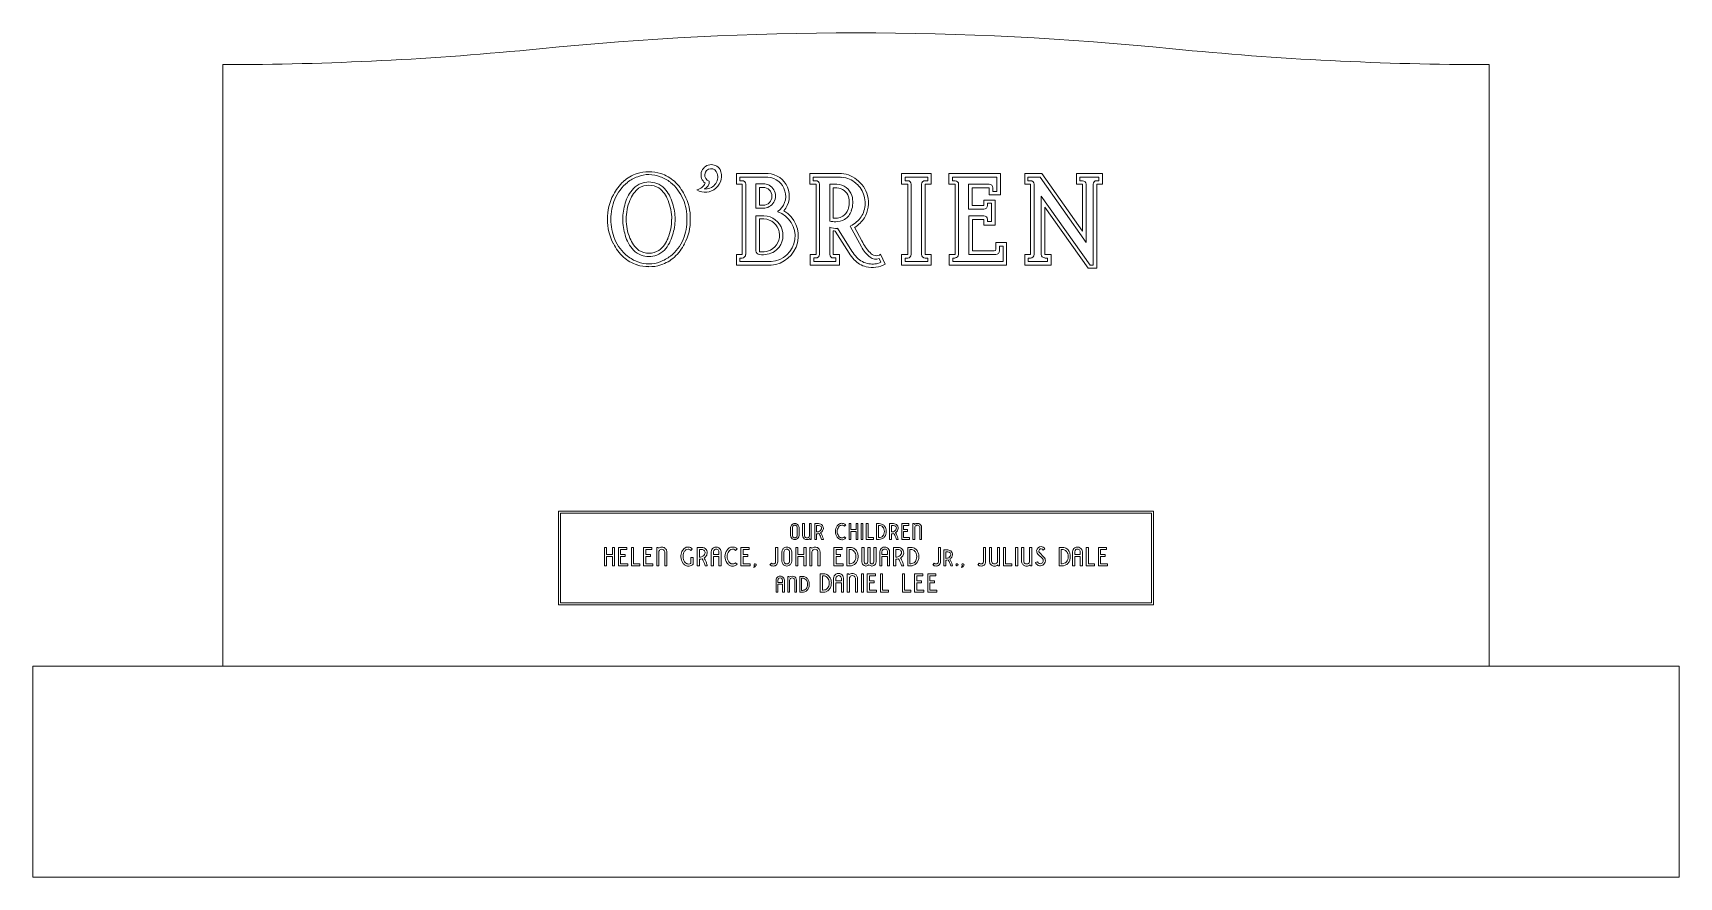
# Model space of a CAD drawing. Header units: inches. Extents: x -39 to 39, y -10 to 72.5.
# Drawn here: x -39 to 39, y 32.5 to 72.5 of the extents above; entities that cross this region are included whole.
import ezdxf

# ---------------------------------------------------------------- set-up
doc = ezdxf.new("R2010")
doc.units = ezdxf.units.IN
doc.header["$MEASUREMENT"] = 0
doc.layers.add('1', color=7, linetype='Continuous')

# ---------------------------------------------------------------- blocks, each defined once
blk = doc.blocks.new('OUTO')
at = {"color": 7, "linetype": 'Continuous', "lineweight": 5}
for centre, radius, start, end in [((0.102, 0.564), 0.588, 133.3057, 152.8513), ((0.086, 0.569), 0.535, 129.7109, 156.6229), ((0.008, 0.64), 0.469, 108.5444, 131.2681), ((0.006, 0.647), 0.424, 109.2075, 128.0595), ((-0.008, 0.664), 0.441, 88.898, 107.566), ((-0.003, 0.731), 0.342, 89.4313, 112.4128), ((0.001, 0.721), 0.264, 90.1939, 110.6559), ((0.008, 0.662), 0.443, 72.4694, 91.0666), ((0.003, 0.73), 0.342, 67.6106, 90.5454), ((-0.001, 0.721), 0.264, 69.3441, 89.8061), ((-0.006, 0.647), 0.424, 51.9405, 70.7925), ((-0.008, 0.64), 0.469, 48.7319, 71.4556), ((-0.085, 0.57), 0.533, 23.3193, 50.31), ((-0.106, 0.561), 0.594, 27.2417, 46.6014), ((0.091, 0.56), 0.581, 151.9472, 181.6071), ((0.112, 0.56), 0.562, 156.779, 181.659), ((0.132, 0.62), 0.428, 137.5301, 164.6329), ((0.091, 0.649), 0.337, 128.289, 159.6193), ((0.002, 0.722), 0.264, 110.9764, 134.7663), ((0.006, 0.699), 0.248, 91.3011, 120.0014), ((-0.006, 0.699), 0.248, 59.9986, 88.6989), ((-0.003, 0.721), 0.265, 45.26, 68.94), ((-0.091, 0.649), 0.338, 20.397, 51.6438), ((-0.131, 0.621), 0.426, 15.3502, 42.5368), ((-0.112, 0.56), 0.562, 358.3409, 23.221), ((-0.089, 0.56), 0.579, 358.3314, 28.0768), ((0.384, 0.534), 0.694, 163.2743, 179.2107), ((0.329, 0.541), 0.599, 157.8699, 179.7574), ((-0.326, 0.541), 0.596, 0.2219, 22.2003), ((-0.395, 0.532), 0.705, 0.9121, 16.6028), ((0.091, 0.527), 0.581, 178.3929, 208.0528), ((0.112, 0.527), 0.562, 178.341, 203.221), ((0.384, 0.553), 0.694, 180.7893, 196.7257), ((0.328, 0.546), 0.598, 180.2243, 202.1484), ((-0.326, 0.546), 0.595, 337.7813, 359.7965), ((-0.395, 0.555), 0.705, 343.3972, 359.0878), ((-0.112, 0.527), 0.562, 336.779, 1.6591), ((-0.089, 0.527), 0.579, 331.9232, 1.6686), ((0.102, 0.523), 0.588, 207.1487, 226.6943), ((0.087, 0.518), 0.536, 203.3949, 230.2436), ((0.133, 0.467), 0.429, 195.3825, 222.4269), ((0.091, 0.438), 0.337, 200.3807, 231.7111), ((-0.091, 0.438), 0.338, 308.3561, 339.603), ((-0.132, 0.467), 0.427, 317.5062, 344.6343), ((-0.086, 0.517), 0.535, 309.7355, 336.6628), ((-0.106, 0.526), 0.594, 313.3987, 332.7583), ((0.008, 0.447), 0.469, 228.7318, 251.4556), ((0.009, 0.446), 0.43, 232.0847, 250.6482), ((0.003, 0.366), 0.265, 225.3491, 248.9966), ((-0.01, 0.415), 0.433, 252.2589, 271.2886), ((-0.002, 0.361), 0.347, 247.7715, 270.3843), ((0.006, 0.388), 0.248, 239.9985, 268.699), ((0.001, 0.364), 0.263, 249.2066, 269.8237), ((-0.006, 0.388), 0.248, 271.301, 300.0015), ((-0.001, 0.364), 0.263, 270.1763, 290.7934), ((0.002, 0.362), 0.348, 269.6393, 292.2049), ((0.009, 0.416), 0.435, 268.769, 287.7065), ((-0.003, 0.367), 0.266, 291.0869, 314.6245), ((-0.009, 0.446), 0.43, 289.3518, 307.9153), ((-0.008, 0.447), 0.469, 288.5444, 311.2682)]:
    blk.add_arc(centre, radius, start, end, dxfattribs=at)
blk = doc.blocks.new('OUTAPOST')
at = {"color": 7, "linetype": 'Continuous', "lineweight": 5}
for centre, radius, start, end in [((-0.002, 1.069), 0.122, 31.4652, 233.2686), ((-0.073, 1.055), 0.191, 238.9168, 24.0239), ((-0.067, 1.045), 0.141, 261.5842, 17.125), ((-0.107, 0.984), 0.0811, 283.8185, 7.8387), ((-0.005, 1.067), 0.0753, 14.4058, 253.5691), ((-0.21, 1.035), 0.149, 284.8731, 334.6402)]:
    blk.add_arc(centre, radius, start, end, dxfattribs=at)
blk = doc.blocks.new('OUTB')
at = {"color": 7, "linetype": 'Continuous', "lineweight": 5}
for p, q in [((0.008, 1.084), (-0.366, 1.084)), ((-0.366, 1.084), (-0.366, 0.958)), ((0.008, 1.042), (-0.324, 1.042)), ((-0.324, 1.042), (-0.324, 1)), ((-0.324, 1), (-0.298, 1)), ((-0.366, 0.958), (-0.298, 0.958)), ((-0.298, 0.958), (-0.298, 0.126)), ((-0.256, 0.958), (-0.256, 0.126)), ((-0.05, 0.963), (-0.135, 0.963)), ((-0.135, 0.963), (-0.135, 0.674)), ((-0.05, 0.921), (-0.092, 0.921)), ((-0.092, 0.921), (-0.092, 0.71)), ((-0.135, 0.674), (-0.05, 0.674)), ((-0.092, 0.71), (-0.05, 0.71)), ((-0.04, 0.584), (-0.135, 0.584)), ((-0.135, 0.584), (-0.135, 0.168)), ((-0.04, 0.547), (-0.092, 0.547)), ((-0.092, 0.547), (-0.092, 0.158)), ((-0.298, 0.126), (-0.366, 0.126)), ((-0.366, 0.126), (-0.366, 0)), ((-0.366, 0), (0.044, 0)), ((-0.298, 0.084), (-0.324, 0.084)), ((-0.324, 0.084), (-0.324, 0.042)), ((-0.324, 0.042), (0.044, 0.042)), ((-0.092, 0.158), (-0.061, 0.158))]:
    blk.add_line(p, q, dxfattribs=at)
for centre, radius, start, end in [((-0.297, 0.959), 0.041, 358.6028, 91.3973), ((-0.006, 0.818), 0.267, 319.0585, 86.8989), ((-0.007, 0.817), 0.225, 305.227, 86.1821), ((-0.048, 0.819), 0.145, 269.0088, 90.9912), ((-0.051, 0.815), 0.106, 270.2716, 89.7284), ((0.021, 0.345), 0.346, 273.89, 59.6787), ((0.025, 0.345), 0.304, 273.6754, 71.0972), ((-0.045, 0.353), 0.231, 304.5738, 88.6752), ((-0.048, 0.353), 0.194, 295.9365, 87.6372), ((-0.299, 0.127), 0.0427, 270.9081, 359.0919), ((-0.088, 0.171), 0.0467, 184.2408, 264.4111), ((-0.062, 0.425), 0.302, 264.0508, 299.3068), ((-0.051, 0.359), 0.201, 267.1622, 295.907)]:
    blk.add_arc(centre, radius, start, end, dxfattribs=at)
blk = doc.blocks.new('OUTR')
at = {"color": 7, "linetype": 'Continuous', "lineweight": 5}
for p, q in [((-0.1, 1.085), (-0.447, 1.085)), ((-0.447, 1.085), (-0.447, 0.958)), ((-0.143, 1.042), (-0.405, 1.042)), ((-0.405, 1.042), (-0.405, 1)), ((-0.405, 1), (-0.373, 1)), ((-0.447, 0.958), (-0.373, 0.958)), ((-0.373, 0.958), (-0.373, 0.127)), ((-0.331, 0.958), (-0.331, 0.127)), ((-0.211, 0.521), (-0.211, 0.958)), ((-0.211, 0.958), (-0.127, 0.958)), ((-0.169, 0.916), (-0.127, 0.916)), ((-0.169, 0.916), (-0.169, 0.556)), ((-0.211, 0.127), (-0.211, 0.448)), ((-0.169, 0.556), (-0.119, 0.556)), ((-0.169, 0.127), (-0.169, 0.407)), ((-0.147, 0.402), (0.019, 0.142)), ((-0.12, 0.436), (0.051, 0.164)), ((0.166, 0.218), (0.033, 0.463)), ((0.171, 0.289), (0.084, 0.448)), ((-0.373, 0.127), (-0.442, 0.127)), ((-0.442, 0.127), (-0.442, 0)), ((-0.442, 0), (-0.095, 0)), ((-0.373, 0.085), (-0.4, 0.085)), ((-0.4, 0.085), (-0.4, 0.043)), ((-0.4, 0.043), (-0.137, 0.043)), ((-0.095, 0.127), (-0.169, 0.127)), ((-0.137, 0.085), (-0.169, 0.085)), ((-0.137, 0.043), (-0.137, 0.085)), ((-0.095, 0), (-0.095, 0.127)), ((0.394, 0.033), (0.375, 0.078)), ((0.448, 0.012), (0.392, 0.129))]:
    blk.add_line(p, q, dxfattribs=at)
for centre, radius, start, end in [((-0.373, 0.959), 0.041, 358.6029, 91.3971), ((-0.122, 0.348), 0.694, 85.3324, 91.6919), ((-0.095, 0.76), 0.325, 51.4071, 90.8986), ((-0.082, 0.772), 0.269, 47.2078, 86.4784), ((-0.092, 0.739), 0.34, 14.3632, 54.1174), ((-0.133, 0.763), 0.195, 17.9323, 88.0212), ((-0.137, 0.757), 0.159, 19.3907, 86.3475), ((-0.251, 0.745), 0.272, 341.1868, 14.3796), ((-0.233, 0.744), 0.296, 340.0823, 15.4636), ((-0.084, 0.742), 0.292, 14.789, 50.8337), ((-0.095, 0.736), 0.304, 341.8892, 15.5069), ((-0.107, 0.738), 0.355, 330.0923, 13.8313), ((-0.134, 0.703), 0.147, 302.3281, 341.6174), ((-0.138, 0.706), 0.194, 302.1749, 341.0611), ((-0.066, 0.725), 0.274, 309.3942, 342.1989), ((-0.126, 0.898), 0.386, 257.4293, 267.9179), ((-0.13, 0.684), 0.249, 251.2712, 272.2903), ((-0.186, 0.277), 0.131, 72.2455, 82.146), ((-0.153, 0.76), 0.248, 272.965, 298.6401), ((-0.141, 0.717), 0.163, 277.7, 301.8344), ((-0.083, 0.716), 0.278, 294.8137, 313.2781), ((-0.122, 0.774), 0.387, 302.4709, 326.5239), ((0.487, 0.382), 0.361, 207.0969, 232.7885), ((0.555, 0.447), 0.415, 202.396, 226.102), ((-0.373, 0.126), 0.041, 268.6029, 1.3971), ((-0.169, 0.126), 0.041, 178.6028, 271.3971), ((1.102, 0.927), 1.338, 215.9062, 220.1483), ((0.446, 0.427), 0.474, 213.694, 225.1408), ((0.285, 0.252), 0.279, 222.4645, 256.5689), ((0.29, 0.257), 0.244, 222.9388, 261.378), ((0.296, 0.278), 0.306, 255.8078, 299.745), ((0.298, 0.244), 0.232, 259.0733, 294.6763), ((0.34, 0.202), 0.0904, 216.9606, 305.7538), ((0.336, 0.177), 0.106, 230.57, 291.2072)]:
    blk.add_arc(centre, radius, start, end, dxfattribs=at)
blk = doc.blocks.new('OUTI')
at = {"color": 7, "linetype": 'Continuous', "lineweight": 5}
for p, q in [((0.176, 1.084), (-0.176, 1.084)), ((-0.176, 1.084), (-0.176, 0.958)), ((0.134, 1.042), (-0.134, 1.042)), ((-0.134, 1.042), (-0.134, 1)), ((-0.134, 1), (-0.103, 1)), ((0.103, 1), (0.134, 1)), ((0.134, 1), (0.134, 1.042)), ((0.176, 0.958), (0.176, 1.084)), ((-0.176, 0.958), (-0.103, 0.958)), ((-0.103, 0.958), (-0.103, 0.126)), ((-0.061, 0.958), (-0.061, 0.126)), ((0.061, 0.126), (0.061, 0.958)), ((0.103, 0.126), (0.103, 0.958)), ((0.103, 0.958), (0.176, 0.958)), ((-0.103, 0.126), (-0.176, 0.126)), ((-0.176, 0.126), (-0.176, 0)), ((-0.176, 0), (0.176, 0)), ((-0.103, 0.084), (-0.134, 0.084)), ((-0.134, 0.084), (-0.134, 0.042)), ((-0.134, 0.042), (0.134, 0.042)), ((0.176, 0.126), (0.103, 0.126)), ((0.134, 0.084), (0.103, 0.084)), ((0.134, 0.042), (0.134, 0.084)), ((0.176, 0), (0.176, 0.126))]:
    blk.add_line(p, q, dxfattribs=at)
for centre, radius, start, end in [((-0.102, 0.959), 0.041, 358.6028, 91.3973), ((0.102, 0.959), 0.041, 88.6027, 181.3972), ((-0.104, 0.127), 0.0427, 270.9081, 359.0919), ((0.104, 0.127), 0.0427, 180.9081, 269.0919)]:
    blk.add_arc(centre, radius, start, end, dxfattribs=at)
blk = doc.blocks.new('OUTE')
at = {"color": 7, "linetype": 'Continuous', "lineweight": 5}
for p, q in [((0.267, 1.084), (-0.345, 1.084)), ((-0.345, 1.084), (-0.345, 0.958)), ((0.223, 1.042), (-0.303, 1.042)), ((-0.303, 1.042), (-0.303, 1)), ((-0.303, 1), (-0.271, 1)), ((0.223, 0.874), (0.223, 1.042)), ((0.267, 0.832), (0.267, 1.084)), ((-0.345, 0.958), (-0.271, 0.958)), ((-0.271, 0.958), (-0.271, 0.126)), ((-0.229, 0.958), (-0.229, 0.126)), ((-0.112, 0.663), (-0.112, 0.958)), ((-0.112, 0.958), (0.134, 0.958)), ((-0.07, 0.705), (-0.07, 0.916)), ((-0.07, 0.916), (0.134, 0.916)), ((0.134, 0.916), (0.134, 0.832)), ((0.134, 0.832), (0.267, 0.832)), ((0.176, 0.916), (0.176, 0.874)), ((0.176, 0.874), (0.223, 0.874)), ((0.072, 0.663), (-0.112, 0.663)), ((0.072, 0.705), (-0.07, 0.705)), ((0.203, 0.768), (0.072, 0.768)), ((0.072, 0.768), (0.072, 0.705)), ((0.161, 0.732), (0.114, 0.732)), ((0.114, 0.732), (0.114, 0.705)), ((0.161, 0.516), (0.161, 0.732)), ((0.203, 0.474), (0.203, 0.768)), ((-0.108, 0.126), (-0.108, 0.584)), ((-0.108, 0.584), (0.072, 0.584)), ((-0.065, 0.168), (-0.065, 0.542)), ((-0.065, 0.542), (0.072, 0.542)), ((0.072, 0.542), (0.072, 0.474)), ((0.072, 0.474), (0.203, 0.474)), ((0.114, 0.542), (0.114, 0.516)), ((0.114, 0.516), (0.161, 0.516)), ((0.339, 0.268), (0.213, 0.268)), ((0.213, 0.268), (0.213, 0.189)), ((0.298, 0.226), (0.255, 0.226)), ((0.255, 0.226), (0.255, 0.168)), ((0.298, 0.042), (0.298, 0.226)), ((0.339, 0), (0.339, 0.268)), ((-0.271, 0.126), (-0.34, 0.126)), ((-0.34, 0.126), (-0.34, 0)), ((-0.34, 0), (0.339, 0)), ((-0.271, 0.084), (-0.298, 0.084)), ((-0.298, 0.084), (-0.298, 0.042)), ((-0.298, 0.042), (0.298, 0.042)), ((0.213, 0.126), (-0.108, 0.126)), ((0.192, 0.168), (-0.065, 0.168))]:
    blk.add_line(p, q, dxfattribs=at)
for centre, radius, start, end in [((-0.271, 0.957), 0.0427, 0.9081, 89.092), ((0.134, 0.915), 0.0427, 0.908, 89.0919), ((0.072, 0.704), 0.041, 268.6028, 1.3971), ((0.072, 0.543), 0.041, 358.6029, 91.3971), ((-0.273, 0.129), 0.0446, 273.291, 356.709), ((0.191, 0.19), 0.0223, 273.2153, 356.7846), ((0.213, 0.169), 0.0427, 270.9082, 359.0918)]:
    blk.add_arc(centre, radius, start, end, dxfattribs=at)
blk = doc.blocks.new('OUTN')
at = {"color": 7, "linetype": 'Continuous', "lineweight": 5}
for p, q in [((-0.257, 1.084), (-0.461, 1.084)), ((-0.461, 1.084), (-0.461, 0.958)), ((-0.279, 1.042), (-0.424, 1.042)), ((-0.424, 1.042), (-0.424, 1)), ((-0.424, 1), (-0.392, 1)), ((0.266, 0.269), (-0.279, 1.042)), ((0.224, 0.402), (-0.257, 1.084)), ((0.461, 1.084), (0.15, 1.084)), ((0.15, 1.084), (0.15, 0.958)), ((0.418, 1.042), (0.192, 1.042)), ((0.192, 1.042), (0.192, 1)), ((0.192, 1), (0.224, 1)), ((0.392, 1), (0.418, 1)), ((0.418, 1), (0.418, 1.042)), ((0.461, 0.958), (0.461, 1.084)), ((-0.461, 0.958), (-0.392, 0.958)), ((-0.392, 0.958), (-0.392, 0.126)), ((-0.35, 0.958), (-0.35, 0.126)), ((-0.266, 0.126), (-0.266, 0.816)), ((-0.266, 0.816), (0.312, 0)), ((0.15, 0.958), (0.224, 0.958)), ((0.224, 0.958), (0.224, 0.402)), ((0.266, 0.958), (0.266, 0.269)), ((0.35, 0), (0.35, 0.958)), ((0.392, -0.037), (0.392, 0.958)), ((0.392, 0.958), (0.461, 0.958)), ((-0.224, 0.126), (-0.224, 0.687)), ((-0.224, 0.687), (0.289, -0.037)), ((-0.392, 0.126), (-0.461, 0.126)), ((-0.461, 0.126), (-0.461, 0)), ((-0.461, 0), (-0.15, 0)), ((-0.392, 0.084), (-0.419, 0.084)), ((-0.419, 0.084), (-0.419, 0.042)), ((-0.419, 0.042), (-0.192, 0.042)), ((-0.15, 0.126), (-0.224, 0.126)), ((-0.192, 0.084), (-0.224, 0.084)), ((-0.192, 0.042), (-0.192, 0.084)), ((-0.15, 0), (-0.15, 0.126)), ((0.312, 0), (0.35, 0)), ((0.289, -0.037), (0.392, -0.037))]:
    blk.add_line(p, q, dxfattribs=at)
for centre, radius, start, end in [((-0.391, 0.959), 0.041, 358.6029, 91.3972), ((0.223, 0.957), 0.0427, 0.9082, 89.0919), ((0.39, 0.959), 0.041, 88.6027, 181.3971), ((-0.393, 0.127), 0.0427, 270.9082, 359.0918), ((-0.222, 0.129), 0.0446, 183.2911, 266.7089)]:
    blk.add_arc(centre, radius, start, end, dxfattribs=at)
blk = doc.blocks.new('VMO')
at = {"color": 7, "linetype": 'Continuous', "lineweight": 5}
for p, q in [((-0.267, 0.253), (-0.267, 0.747)), ((-0.152, 0.747), (-0.152, 0.253)), ((0.152, 0.253), (0.152, 0.747)), ((0.267, 0.747), (0.267, 0.253))]:
    blk.add_line(p, q, dxfattribs=at)
for centre, radius, start, end in [((-0.001, 0.748), 0.266, 145.39941, 180.21015), ((0, 0.747), 0.268, 114.64956, 145.49651), ((0, 0.747), 0.268, 89.96047, 114.5524), ((0, 0.749), 0.152, 89.9162, 114.64433), ((0, 0.747), 0.268, 65.44777, 89.99665), ((0, 0.747), 0.154, 65.61026, 89.92728), ((-0.001, 0.746), 0.269, 34.58903, 65.31649), ((0, 0.748), 0.267, 359.81951, 34.50211), ((-0.001, 0.252), 0.266, 179.79005, 214.60059), ((0, 0.253), 0.268, 214.50268, 245.35066), ((-0.001, 0.748), 0.152, 145.33041, 180.15824), ((-0.001, 0.252), 0.152, 179.89459, 214.5716), ((0, 0.748), 0.152, 114.51431, 145.60175), ((-0.001, 0.251), 0.151, 214.25235, 245.50561), ((0, 0.253), 0.268, 245.44808, 270.03812), ((-0.001, 0.249), 0.149, 245.27289, 270.34272), ((0.001, 0.249), 0.149, 269.73146, 294.72769), ((0, 0.253), 0.268, 270.00477, 294.55175), ((0, 0.748), 0.153, 34.43329, 65.41593), ((0, 0.253), 0.153, 294.60783, 325.4189), ((-0.001, 0.254), 0.269, 294.68329, 325.41178), ((0, 0.748), 0.153, 359.91014, 34.39672), ((0, 0.252), 0.152, 325.50187, 0.10694), ((0, 0.252), 0.267, 325.49789, 0.18028)]:
    blk.add_arc(centre, radius, start, end, dxfattribs=at)
blk = doc.blocks.new('VMU')
at = {"color": 7, "linetype": 'Continuous', "lineweight": 5}
for p, q in [((-0.276, 0.248), (-0.276, 1)), ((-0.276, 1), (-0.161, 1)), ((-0.161, 0.248), (-0.161, 1)), ((0.161, 1), (0.161, 0.248)), ((0.161, 1), (0.276, 1)), ((0.276, 1), (0.276, 0)), ((0.203, 0), (0.183, 0.051)), ((0.276, 0), (0.203, 0))]:
    blk.add_line(p, q, dxfattribs=at)
for centre, radius, start, end in [((-0.009, 0.253), 0.267, 181.0766, 215.86245), ((-0.009, 0.252), 0.266, 215.74968, 251.16058), ((-0.008, 0.253), 0.154, 182.10097, 215.66805), ((-0.008, 0.254), 0.154, 215.88387, 250.25054), ((-0.001, 0.29), 0.305, 251.8885, 288.1115), ((0, 0.294), 0.194, 252.17533, 287.82467), ((0.005, 0.256), 0.156, 290.09568, 357.01698), ((0.009, 0.252), 0.266, 288.8076, 311.06969)]:
    blk.add_arc(centre, radius, start, end, dxfattribs=at)
blk = doc.blocks.new('VMR')
at = {"color": 7, "linetype": 'Continuous', "lineweight": 5}
for p, q in [((-0.273, 0), (-0.273, 1)), ((-0.273, 1), (-0.033, 1)), ((-0.273, 0), (-0.158, 0)), ((-0.031, 0.885), (-0.158, 0.885)), ((-0.158, 0.885), (-0.158, 0.472)), ((-0.158, 0), (-0.158, 0.357)), ((0.155, 0), (0.273, 0))]:
    blk.add_line(p, q, dxfattribs=at)
for centre, radius, start, end in [((-0.027, 0.689), 0.311, 40.11215, 91.15574), ((-0.167, 1.124), 0.652, 270.73196, 281.39439), ((-0.166, 1.101), 0.744, 270.57228, 282.42912), ((-0.111, 0.745), 0.27, 285.73403, 316.60377), ((-0.027, 0.689), 0.196, 40.14629, 91.15173), ((-1.319, -0.425), 1.538, 27.15523, 31.34988), ((-1.208, -0.36), 1.409, 20.23012, 26.85915), ((-0.116, 0.752), 0.278, 316.21674, 340.84579), ((-0.109, 0.742), 0.381, 303.09685, 316.5486), ((-1.291, -0.409), 1.62, 27.07881, 30.89574), ((-1.233, -0.368), 1.435, 14.87516, 20.20225), ((-0.009, 0.716), 0.166, 340.74339, 37.07248), ((-1.232, -0.371), 1.551, 20.29741, 26.80855), ((-0.117, 0.753), 0.394, 316.25092, 340.78949), ((-0.009, 0.715), 0.28, 340.73571, 38.39801), ((-1.237, -0.369), 1.555, 13.73287, 20.16889)]:
    blk.add_arc(centre, radius, start, end, dxfattribs=at)
blk = doc.blocks.new('VMC')
at = {"color": 7, "linetype": 'Continuous', "lineweight": 5}
for p, q in [((0.331, 0.916), (0.248, 0.836)), ((0.248, 0.164), (0.331, 0.084))]:
    blk.add_line(p, q, dxfattribs=at)
for centre, radius, start, end in [((0.161, 0.585), 0.46, 124.12173, 145.05439), ((0.051, 0.756), 0.257, 107.74247, 125.12448), ((0.084, 0.643), 0.375, 75.12864, 107.351), ((0.084, 0.641), 0.261, 75.05961, 107.23519), ((0.108, 0.712), 0.187, 41.616, 76.61332), ((0.108, 0.712), 0.302, 42.54245, 76.23834), ((0.254, 0.501), 0.585, 143.51219, 180.10181), ((0.254, 0.499), 0.585, 179.91822, 216.4875), ((0.159, 0.413), 0.458, 214.8552, 235.91937), ((0.247, 0.504), 0.462, 143.47401, 180.54442), ((0.247, 0.496), 0.462, 179.49189, 216.50209), ((0.161, 0.585), 0.345, 123.80166, 145.76744), ((0.161, 0.415), 0.345, 214.23256, 236.19834), ((0.052, 0.248), 0.261, 235.06972, 252.1956), ((0.052, 0.754), 0.144, 108.10163, 125.14888), ((0.049, 0.242), 0.139, 234.71323, 252.2749), ((0.084, 0.358), 0.26, 252.66345, 284.96329), ((0.108, 0.288), 0.187, 283.38668, 318.384), ((0.109, 0.286), 0.3, 283.65269, 317.56814), ((0.084, 0.354), 0.372, 252.53175, 284.98808)]:
    blk.add_arc(centre, radius, start, end, dxfattribs=at)
blk = doc.blocks.new('VMH')
at = {"color": 7, "linetype": 'Continuous', "lineweight": 5}
for p, q in [((-0.276, 0), (-0.276, 1)), ((-0.276, 1), (-0.161, 1)), ((-0.161, 1), (-0.161, 0.617)), ((0.161, 0.617), (0.161, 1)), ((0.161, 1), (0.276, 1)), ((0.276, 1), (0.276, 0)), ((-0.161, 0), (-0.276, 0)), ((-0.161, 0.617), (0.161, 0.617)), ((0.161, 0.502), (-0.161, 0.502)), ((-0.161, 0.502), (-0.161, 0)), ((0.161, 0), (0.161, 0.502)), ((0.276, 0), (0.161, 0))]:
    blk.add_line(p, q, dxfattribs=at)
blk = doc.blocks.new('VMI')
at = {"color": 7, "linetype": 'Continuous', "lineweight": 5}
for p, q in [((-0.057, 0), (-0.057, 1)), ((-0.057, 1), (0.058, 1)), ((0.058, 1), (0.058, 0)), ((0.058, 0), (-0.057, 0))]:
    blk.add_line(p, q, dxfattribs=at)
blk = doc.blocks.new('VML')
at = {"color": 7, "linetype": 'Continuous', "lineweight": 5}
for p, q in [((-0.224, 0), (-0.224, 1)), ((-0.224, 1), (-0.109, 1)), ((-0.109, 1), (-0.109, 0.115)), ((0.224, 0), (-0.224, 0)), ((-0.109, 0.115), (0.224, 0.115)), ((0.224, 0.115), (0.224, 0))]:
    blk.add_line(p, q, dxfattribs=at)
blk = doc.blocks.new('VMD')
at = {"color": 7, "linetype": 'Continuous', "lineweight": 5}
for p, q in [((-0.301, 0), (-0.301, 1)), ((-0.301, 1), (-0.132, 1)), ((-0.132, 0), (-0.301, 0)), ((-0.135, 0.885), (-0.186, 0.885)), ((-0.186, 0.885), (-0.186, 0.115)), ((-0.186, 0.115), (-0.135, 0.115))]:
    blk.add_line(p, q, dxfattribs=at)
for centre, radius, start, end in [((-0.14, 0.557), 0.443, 69.3923, 88.92924), ((-0.109, 0.618), 0.375, 39.48983, 70.63355), ((-0.141, 0.552), 0.333, 69.13026, 88.8599), ((-0.14, 0.443), 0.328, 270.95933, 290.59468), ((-0.141, 0.443), 0.444, 271.07283, 290.60705), ((-0.112, 0.389), 0.268, 289.04669, 320.02018), ((-0.109, 0.618), 0.26, 39.49563, 70.59441), ((-0.109, 0.382), 0.375, 289.36645, 320.51017), ((-0.151, 0.564), 0.328, 18.08188, 42.11678), ((-0.167, 0.443), 0.345, 319.00998, 341.64678), ((-0.347, 0.501), 0.533, 0.4385, 18.0114), ((-0.346, 0.499), 0.532, 341.97113, 0.56209), ((-0.149, 0.565), 0.44, 18.00834, 41.52103), ((-0.149, 0.436), 0.44, 318.47958, 341.99104), ((-0.326, 0.505), 0.627, 359.93359, 18.14679), ((-0.312, 0.491), 0.612, 341.71396, 1.13937)]:
    blk.add_arc(centre, radius, start, end, dxfattribs=at)
blk = doc.blocks.new('VME')
at = {"color": 7, "linetype": 'Continuous', "lineweight": 5}
for p, q in [((-0.25, 0), (-0.25, 1)), ((-0.25, 1), (0.198, 1)), ((0.198, 1), (0.198, 0.885)), ((0.25, 0), (-0.25, 0)), ((0.198, 0.885), (-0.135, 0.885)), ((-0.135, 0.885), (-0.135, 0.617)), ((-0.135, 0.617), (0.115, 0.617)), ((0.115, 0.502), (-0.135, 0.502)), ((-0.135, 0.502), (-0.135, 0.115)), ((-0.135, 0.115), (0.25, 0.115)), ((0.115, 0.617), (0.115, 0.502)), ((0.25, 0.115), (0.25, 0))]:
    blk.add_line(p, q, dxfattribs=at)
blk = doc.blocks.new('VMN')
at = {"color": 7, "linetype": 'Continuous', "lineweight": 5}
for p, q in [((-0.276, 0), (-0.276, 1)), ((-0.276, 1), (-0.203, 1)), ((-0.203, 1), (-0.183, 0.949)), ((-0.276, 0), (-0.161, 0)), ((-0.161, 0), (-0.161, 0.752)), ((0.161, 0.752), (0.161, 0)), ((0.161, 0), (0.276, 0)), ((0.276, 0.752), (0.276, 0))]:
    blk.add_line(p, q, dxfattribs=at)
for centre, radius, start, end in [((-0.006, 0.744), 0.271, 109.06889, 130.9062), ((0, 0.708), 0.307, 72.00887, 107.99113), ((0, 0.708), 0.192, 71.98278, 108.01722), ((0.009, 0.747), 0.267, 35.77319, 71.12311), ((0.007, 0.747), 0.269, 1.23316, 35.72708), ((-0.005, 0.744), 0.156, 110.16099, 176.96557), ((0.009, 0.747), 0.152, 35.73461, 70.40077), ((0.009, 0.747), 0.152, 2.01245, 35.91962)]:
    blk.add_arc(centre, radius, start, end, dxfattribs=at)
blk = doc.blocks.new('VMG')
at = {"color": 7, "linetype": 'Continuous', "lineweight": 5}
for p, q in [((0.289, 0.906), (0.201, 0.832)), ((0.215, 0.135), (0.215, 0.45)), ((0.215, 0.45), (0.33, 0.45)), ((0.33, 0.45), (0.33, 0.084))]:
    blk.add_line(p, q, dxfattribs=at)
for centre, radius, start, end in [((0.136, 0.586), 0.452, 126.53633, 155.02587), ((0.055, 0.716), 0.299, 87.04694, 128.80311), ((0.055, 0.716), 0.184, 87.00883, 128.81073), ((0.055, 0.709), 0.19, 40.03767, 87.33624), ((0.055, 0.709), 0.306, 40.09844, 87.19098), ((0.322, 0.511), 0.652, 155.98005, 181.79426), ((0.232, 0.488), 0.561, 179.72224, 216.86343), ((0.155, 0.409), 0.453, 214.73752, 236.03705), ((0.323, 0.511), 0.538, 156.01496, 182.17691), ((0.232, 0.488), 0.446, 179.72434, 216.78838), ((0.138, 0.585), 0.339, 125.84443, 154.69152), ((0.162, 0.417), 0.348, 214.36544, 236.12692), ((0.051, 0.248), 0.261, 235.07023, 252.1954), ((0.049, 0.243), 0.141, 234.7567, 252.1109), ((0.083, 0.358), 0.261, 252.68146, 284.94692), ((0.105, 0.292), 0.191, 283.70673, 304.91003), ((0.109, 0.286), 0.3, 283.6126, 317.57517), ((0.083, 0.354), 0.372, 252.51904, 284.9996)]:
    blk.add_arc(centre, radius, start, end, dxfattribs=at)
blk = doc.blocks.new('VMA')
at = {"color": 7, "linetype": 'Continuous', "lineweight": 5}
for p, q in [((-0.266, 0), (-0.266, 0.758)), ((-0.266, 0), (-0.151, 0)), ((-0.151, 0.617), (-0.151, 0.754)), ((0.15, 0.617), (-0.151, 0.617)), ((-0.151, 0), (-0.151, 0.502)), ((-0.151, 0.502), (0.15, 0.502)), ((0.15, 0.754), (0.15, 0.617)), ((0.15, 0.502), (0.15, 0)), ((0.15, 0), (0.265, 0)), ((0.265, 0.758), (0.265, 0))]:
    blk.add_line(p, q, dxfattribs=at)
for centre, radius, start, end in [((0, 0.749), 0.266, 123.3619, 178.13698), ((0, 0.749), 0.266, 59.81787, 123.37771), ((0, 0.75), 0.15, 59.80797, 123.44482), ((0, 0.749), 0.266, 1.89065, 59.80802), ((0, 0.749), 0.15, 123.33531, 178.16966), ((0, 0.749), 0.151, 1.81431, 59.81727)]:
    blk.add_arc(centre, radius, start, end, dxfattribs=at)
blk = doc.blocks.new('VMCOMMA')
at = {"color": 7, "linetype": 'Continuous', "lineweight": 5}
for centre, radius, start, end in [((0, 0.056), 0.0563, 127.88389, 216.30994), ((-0.081, -0.013), 0.0501, 299.21253, 45.11505), ((0, 0.056), 0.0564, 43.885, 127.74912), ((-0.108, 0.067), 0.164, 312.43447, 339.14029), ((-0.001, 0.056), 0.0575, 0.46961, 43.23368), ((-0.104, 0.066), 0.161, 339.21119, 356.59867), ((-0.044, -0.081), 0.0278, 115.63549, 202.76112), ((-0.106, 0.068), 0.164, 282.84876, 312.02089)]:
    blk.add_arc(centre, radius, start, end, dxfattribs=at)
blk = doc.blocks.new('VMJ')
at = {"color": 7, "linetype": 'Continuous', "lineweight": 5}
for p, q in [((0.096, 0.218), (0.096, 1)), ((0.096, 1), (0.211, 1)), ((0.211, 1), (0.211, 0.214)), ((-0.211, 0.061), (-0.131, 0.147))]:
    blk.add_line(p, q, dxfattribs=at)
for centre, radius, start, end in [((-0.06, 0.187), 0.196, 219.80795, 249.23584), ((-0.061, 0.186), 0.0805, 209.0698, 249.28041), ((-0.031, 0.264), 0.279, 249.19725, 290.80275), ((-0.031, 0.264), 0.164, 249.07705, 290.32635), ((-0.008, 0.194), 0.0906, 291.96629, 310.36665), ((-0.03, 0.222), 0.126, 310.04238, 358.21979), ((-0.006, 0.191), 0.201, 291.58263, 310.5224), ((-0.031, 0.222), 0.242, 310.16539, 358.00987)]:
    blk.add_arc(centre, radius, start, end, dxfattribs=at)
blk = doc.blocks.new('VMW')
at = {"color": 7, "linetype": 'Continuous', "lineweight": 5}
for p, q in [((-0.38, 1), (-0.38, 0.213)), ((-0.38, 1), (-0.265, 1)), ((-0.265, 1), (-0.265, 0.213)), ((-0.057, 0.213), (-0.057, 1)), ((-0.057, 1), (0.058, 1)), ((0.058, 0.213), (0.058, 1)), ((0.266, 1), (0.266, 0.213)), ((0.266, 1), (0.381, 1)), ((0.381, 0.213), (0.381, 1))]:
    blk.add_line(p, q, dxfattribs=at)
for centre, radius, start, end in [((-0.158, 0.208), 0.223, 178.79689, 241.55602), ((-0.157, 0.209), 0.109, 177.68525, 242.89803), ((-0.162, 0.19), 0.205, 240.1024, 299.8976), ((-0.161, 0.19), 0.0904, 240.13701, 299.86299), ((-0.166, 0.209), 0.109, 297.10239, 2.31412), ((-0.167, 0.211), 0.226, 298.55022, 317.77322), ((0.166, 0.209), 0.223, 222.07702, 241.50565), ((0.166, 0.209), 0.109, 177.68542, 242.89827), ((0.162, 0.19), 0.205, 240.11639, 299.88361), ((0.162, 0.19), 0.0904, 240.13694, 299.86306), ((0.157, 0.209), 0.109, 297.10239, 2.31412), ((0.158, 0.208), 0.223, 298.44386, 1.20303)]:
    blk.add_arc(centre, radius, start, end, dxfattribs=at)
blk = doc.blocks.new('VMPERID')
at = {"color": 7, "linetype": 'Continuous', "lineweight": 5}
for centre, radius, start, end in [((0, 0.056), 0.0564, 119.72665, 176.05699), ((0, 0.056), 0.0563, 175.90247, 232.52362), ((0, 0.056), 0.0564, 232.69453, 283.85522), ((0, 0.057), 0.0562, 54.39967, 119.74272), ((0, 0.056), 0.056, 283.66753, 349.14047), ((0, 0.056), 0.0563, 348.86298, 54.42679)]:
    blk.add_arc(centre, radius, start, end, dxfattribs=at)
blk = doc.blocks.new('VMS')
at = {"color": 7, "linetype": 'Continuous', "lineweight": 5}
for p, q in [((0.249, 0.925), (0.162, 0.842)), ((-0.257, 0.173), (-0.15, 0.216)), ((0.113, 0.393), (-0.132, 0.636)), ((-0.048, 0.714), (0.194, 0.475))]:
    blk.add_line(p, q, dxfattribs=at)
for centre, radius, start, end in [((0.044, 0.799), 0.24, 90.0132, 174.5674), ((0.044, 0.799), 0.125, 90.07562, 174.53089), ((0.044, 0.799), 0.24, 31.64328, 89.99523), ((0.044, 0.799), 0.125, 20.35706, 90.03944), ((0, 0.277), 0.277, 201.99964, 246.37341), ((0.045, 0.799), 0.241, 174.62161, 222.54409), ((0, 0.277), 0.162, 202.04461, 246.36185), ((0, 0.278), 0.278, 246.41025, 300.61531), ((0.045, 0.799), 0.125, 174.59465, 222.66639), ((0, 0.278), 0.163, 246.41783, 300.54659), ((0, 0.277), 0.162, 300.65793, 358.10908), ((-0.001, 0.277), 0.163, 358.23577, 45.59427), ((0, 0.277), 0.277, 300.6681, 358.13424), ((0, 0.277), 0.277, 358.16845, 45.63474)]:
    blk.add_arc(centre, radius, start, end, dxfattribs=at)

msp = doc.modelspace()

# ---------------------------------------------------------------- linework, layer by layer
at = {"color": 7, "linetype": 'Continuous', "lineweight": 5}
for p, q in [((-30, 71.023), (-30, 42.523)), ((30, 71.023), (30, 42.523)), ((-30, 42.523), (30, 42.523))]:
    msp.add_line(p, q, dxfattribs=at)
for centre, start, end in [((-30, 221.398), 269.99999, 275.72481), ((0, -77.852), 84.27519, 95.72481), ((30, 221.398), 264.27519, 270.00001)]:
    msp.add_arc(centre, 150.375, start, end, dxfattribs=at)
at = {"layer": '1', "color": 7, "linetype": 'Continuous', "lineweight": 5}
for p, q in [((-14.094, 49.867), (-14.094, 45.43)), ((-14.094, 49.867), (14.094, 49.867)), ((-14, 45.523), (-14, 49.773)), ((-14, 49.773), (14, 49.773)), ((14, 45.523), (14, 49.773)), ((14.094, 49.867), (14.094, 45.43)), ((-14.094, 45.43), (14.094, 45.43)), ((-14, 45.523), (14, 45.523)), ((-30, 42.523), (-39, 42.523)), ((-39, 42.523), (-39, 32.523)), ((39, 42.523), (30, 42.523)), ((39, 42.523), (39, 32.523)), ((-39, 32.523), (39, 32.523))]:
    msp.add_line(p, q, dxfattribs=at)

# ---------------------------------------------------------------- block references
at = {"layer": '1', "color": 7, "linetype": 'Continuous', "lineweight": 0}
for name, p, xscale, yscale in [('OUTAPOST', (-6.848, 61.521), 4, 4), ('OUTO', (-9.811, 61.521), 4, 4), ('OUTB', (-4.203, 61.521), 4, 4), ('OUTR', (-0.403, 61.521), 4, 4), ('OUTI', (2.861, 61.521), 4, 4), ('OUTE', (5.777, 61.521), 4, 4), ('OUTN', (9.841, 61.521), 4, 4), ('VMO', (-2.898, 48.523), 0.75, 0.75), ('VMU', (-2.324, 48.523), 0.75, 0.75), ('VMR', (-1.75, 48.523), 0.75, 0.75), ('VMC', (-0.73, 48.523), 0.75, 0.75), ('VMH', (-0.119, 48.523), 0.75, 0.75), ('VMI', (0.287, 48.523), 0.75, 0.75), ('VML', (0.654, 48.523), 0.75, 0.75), ('VMD', (1.204, 48.523), 0.75, 0.75), ('VMR', (1.798, 48.523), 0.75, 0.75), ('VME', (2.352, 48.523), 0.75, 0.75), ('VMN', (2.903, 48.523), 0.75, 0.75), ('VMH', (-11.68, 47.273), 0.875, 0.875), ('VME', (-11.037, 47.273), 0.875, 0.875), ('VML', (-10.441, 47.273), 0.875, 0.875), ('VME', (-9.844, 47.273), 0.875, 0.875), ('VMN', (-9.202, 47.273), 0.875, 0.875), ('VMG', (-8.009, 47.273), 0.875, 0.875), ('VMR', (-7.285, 47.273), 0.875, 0.875), ('VMA', (-6.624, 47.273), 0.875, 0.875), ('VMC', (-5.921, 47.273), 0.875, 0.875), ('VME', (-5.231, 47.273), 0.875, 0.875), ('VMJ', (-3.892, 47.273), 0.875, 0.875), ('VMO', (-3.279, 47.273), 0.875, 0.875), ('VMH', (-2.61, 47.273), 0.875, 0.875), ('VMN', (-1.945, 47.273), 0.875, 0.875), ('VME', (-0.829, 47.273), 0.875, 0.875), ('VMD', (-0.164, 47.273), 0.875, 0.875), ('VMW', (0.615, 47.273), 0.875, 0.875), ('VMA', (1.362, 47.273), 0.875, 0.875), ('VMR', (2.023, 47.273), 0.875, 0.875), ('VMD', (2.715, 47.273), 0.875, 0.875), ('VMJ', (3.819, 47.273), 0.875, 0.875), ('VMR', (4.371, 47.273), 0.75, 0.75), ('VMJ', (5.957, 47.273), 0.875, 0.875), ('VMU', (6.565, 47.273), 0.875, 0.875), ('VML', (7.185, 47.273), 0.875, 0.875), ('VMI', (7.613, 47.273), 0.875, 0.875), ('VMU', (8.087, 47.273), 0.875, 0.875), ('VMS', (8.731, 47.273), 0.875, 0.875), ('VMD', (9.89, 47.273), 0.875, 0.875), ('VMA', (10.495, 47.273), 0.875, 0.875), ('VML', (11.106, 47.273), 0.875, 0.875), ('VME', (11.702, 47.273), 0.875, 0.875), ('VMCOMMA', (-4.782, 47.273), 0.875, 0.875), ('VMD', (-1.431, 46.023), 0.875, 0.875), ('VMA', (-0.826, 46.023), 0.875, 0.875), ('VMN', (-0.17, 46.023), 0.875, 0.875), ('VMI', (0.303, 46.023), 0.875, 0.875), ('VME', (0.755, 46.023), 0.875, 0.875), ('VML', (1.351, 46.023), 0.875, 0.875), ('VML', (2.399, 46.023), 0.875, 0.875), ('VME', (2.996, 46.023), 0.875, 0.875), ('VME', (3.615, 46.023), 0.875, 0.875), ('VMPERID', (4.787, 47.273), 0.875, 0.875), ('VMCOMMA', (5.068, 47.273), 0.875, 0.875), ('VMA', (-3.588, 46.023), 0.75, 0.75), ('VMN', (-3.026, 46.023), 0.75, 0.75), ('VMD', (-2.437, 46.023), 0.75, 0.75)]:
    msp.add_blockref(name, p, dxfattribs=dict(at, xscale=xscale, yscale=yscale))

doc.saveas('drawing.dxf')
